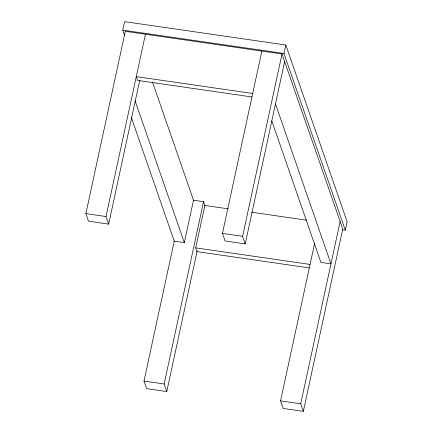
<?xml version="1.0" encoding="UTF-8"?>
<svg xmlns="http://www.w3.org/2000/svg" width="433" height="433" viewBox="0 0 433 433"><rect width="100%" height="100%" fill="white"/><g stroke="black" fill="none" stroke-linecap="round" stroke-linejoin="round"><path stroke-width="0.65" d="M124.536 35.235L122.766 30.131L124.601 21.65L285.796 45L347.125 221.712L345.29 230.188L342.617 229.804M139.789 80.105L108.656 224.115L88.505 221.193L85.875 213.621L125.294 31.295L282.018 53.995L342.757 229.025L303.338 411.35L283.187 408.433L280.562 400.861L314.553 243.638M108.656 224.115L106.025 216.538L145.445 34.212M197.188 250.859L166.77 391.567L146.619 388.65L143.989 381.078L174.272 241.029M131.356 117.576L174.245 241.154L184.317 242.61L193.486 200.208L152.589 82.367M166.77 391.567L164.139 383.995L203.559 201.67L193.161 200.165M309.427 267.924L197.02 251.643L195.705 247.86L204.874 205.459L228.294 208.847M284.643 61.567L245.224 243.893L225.073 240.975L222.448 233.403L261.868 51.078M245.224 243.893L242.599 236.321L282.018 53.995M345.29 230.188L283.961 53.481L285.796 45M303.338 411.35L300.713 403.778L340.132 221.452M122.766 30.131L283.961 53.481M252.699 93.479L136.281 76.614L137.591 80.403L252.006 96.976M251.708 212.24L306.575 220.186M85.875 213.621L106.025 216.538M222.448 233.403L242.599 236.321M195.705 247.86L310.12 264.428M143.989 381.078L164.139 383.995M280.562 400.861L300.713 403.778M275.48 103.969L330.964 263.854L320.891 262.393L271.816 120.986M203.559 201.67L205.096 206.086M135.02 100.564L184.317 242.61"/></g></svg>
